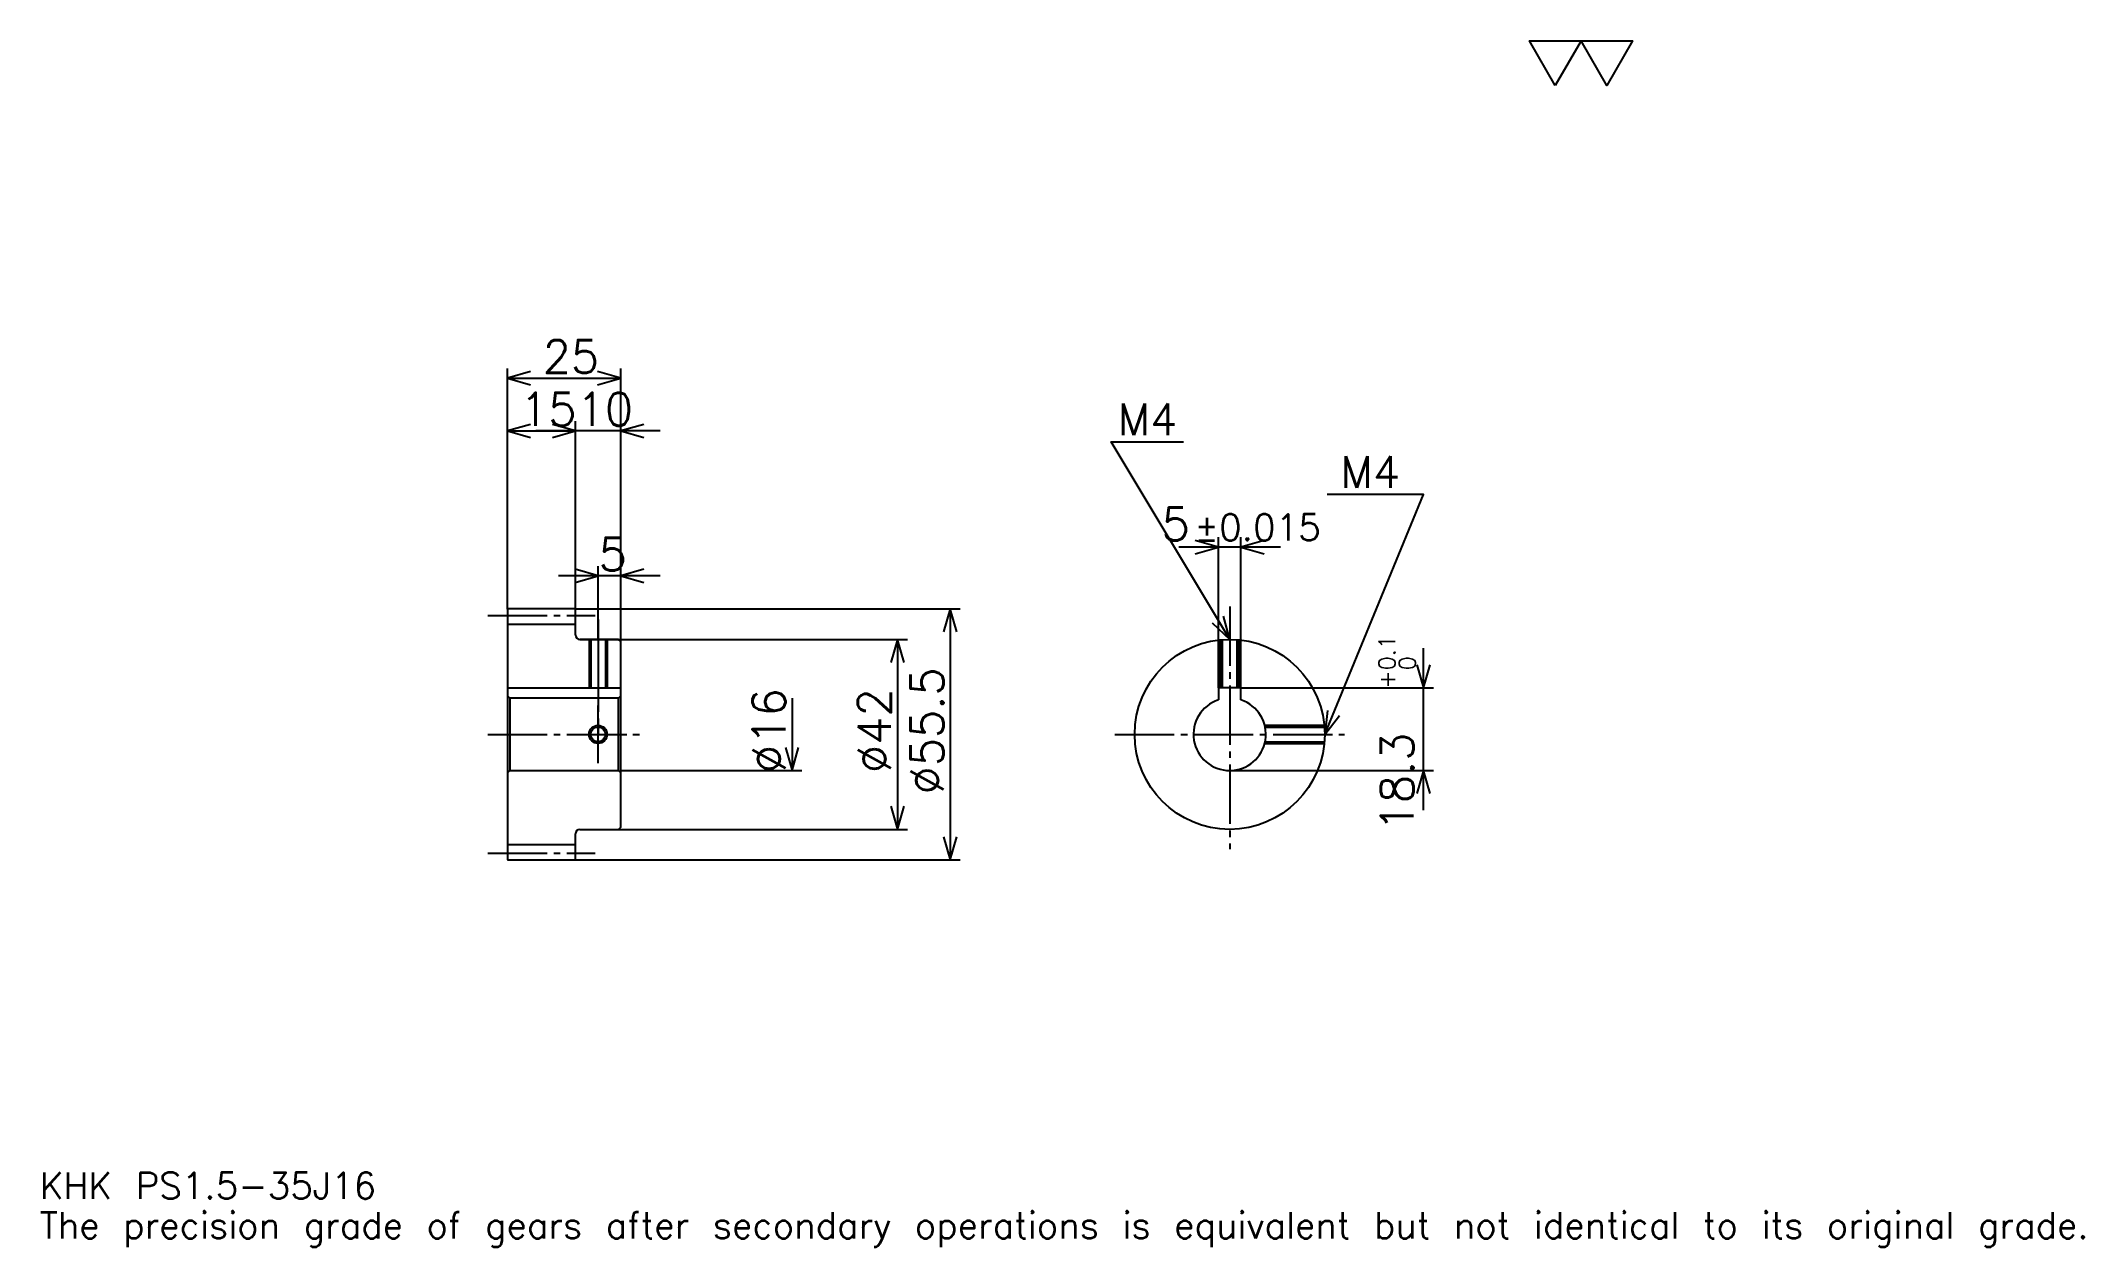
# Model space of a CAD drawing. Extents: x 15 to 466, y 5 to 272.
import ezdxf

# ---------------------------------------------------------------- set-up
doc = ezdxf.new("R2010")
doc.units = 0
doc.linetypes.add('DASHDOT', pattern=[17.478262, 13.108696, -1.456522, 1.456522, -1.456522])
doc.layers.get('0').update_dxf_attribs({"linetype": 'CONTINUOUS'})
doc.layers.add('DASHDOT', color=6, linetype='DASHDOT')
doc.styles.add('KANJI', font='TXT', dxfattribs={"bigfont": 'BIGFONT'})

msp = doc.modelspace()

# ---------------------------------------------------------------- linework, layer by layer
at = {"color": 5}
for p, q in [((117.978264, 146.456512), (117.978264, 199.619568)), ((142.978271, 146.456512), (142.978271, 199.619568)), ((117.978264, 197.434784), (142.978271, 197.434784)), ((117.978264, 185.782608), (132.978271, 185.782608)), ((151.717392, 185.782608), (124.239136, 185.782608)), ((132.978271, 146.456512), (132.978271, 187.967392)), ((288.82608, 160.097824), (266.347809, 160.097824)), ((275.086945, 129.006516), (275.086945, 162.282608)), ((280.086945, 129.006516), (280.086945, 162.282608)), ((151.717392, 153.739136), (129.239136, 153.739136)), ((137.978271, 146.456512), (137.978271, 155.92392)), ((117.978264, 146.356522), (117.978264, 146.456512)), ((132.878265, 146.456512), (142.978271, 146.456512)), ((132.978271, 146.356522), (132.978271, 146.456512)), ((137.978271, 139.706512), (137.978271, 146.456512)), ((137.978271, 139.706512), (137.978271, 146.456512)), ((142.978271, 146.456512), (217.989136, 146.456512)), ((142.978271, 139.206512), (142.978271, 146.456512)), ((215.804352, 146.456512), (215.804352, 90.95652)), ((133.978271, 139.706512), (142.978271, 139.706512)), ((142.978271, 139.706512), (206.33696, 139.706512)), ((204.152176, 139.706512), (204.152176, 97.70652)), ((320.434784, 101.967392), (320.434784, 137.745651)), ((180.847824, 126.70652), (180.847824, 110.70652)), ((280.086945, 129.006516), (322.619568, 129.006516)), ((142.978271, 110.70652), (183.032608, 110.70652)), ((277.586945, 110.70652), (322.619568, 110.70652)), ((133.978271, 97.70652), (142.978271, 97.70652)), ((142.978271, 97.70652), (206.33696, 97.70652)), ((132.878265, 90.95652), (142.978271, 90.95652)), ((142.978271, 90.95652), (217.989136, 90.95652))]:
    msp.add_line(p, q, dxfattribs=at)
at = {"color": 4}
for p, q in [((117.978264, 143.081512), (132.978271, 143.081512)), ((117.978264, 129.006516), (142.978271, 129.006516)), ((118.478264, 126.70652), (118.478264, 110.70652)), ((142.478271, 126.70652), (142.978271, 127.20652)), ((142.478271, 110.70652), (142.978271, 110.20652)), ((117.978264, 94.33152), (132.978271, 94.33152))]:
    msp.add_line(p, q, dxfattribs=at)
at = {"color": 7}
msp.add_lwpolyline([(349.565216, 262.17392), (343.884796, 272.02002), (366.606506, 272.02002), (360.926086, 262.17392), (355.245636, 272.02002), (349.565216, 262.17392)], dxfattribs=at)
at = {"color": 5}
for points in [[(123.076088, 198.891296), (117.978264, 197.434784), (123.076088, 195.978256)], [(137.880432, 195.978256), (142.978271, 197.434784), (137.880432, 198.891296)], [(123.076088, 187.239136), (117.978264, 185.782608), (123.076088, 184.32608)], [(127.88044, 184.32608), (132.978271, 185.782608), (127.88044, 187.239136)], [(127.88044, 184.32608), (132.978271, 185.782608), (127.88044, 187.239136)], [(148.076096, 187.239136), (142.978271, 185.782608), (148.076096, 184.32608)], [(277.586945, 139.706512), (251.369568, 183.402176), (267.391296, 183.402176)], [(298.586945, 118.70652), (320.434784, 171.75), (299.169586, 171.75)], [(269.989136, 158.641296), (275.086945, 160.097824), (269.989136, 161.554352)], [(285.184784, 161.554352), (280.086945, 160.097824), (285.184784, 158.641296)], [(132.880432, 152.282608), (137.978271, 153.739136), (132.880432, 155.195648)], [(148.076096, 155.195648), (142.978271, 153.739136), (148.076096, 152.282608)], [(217.260864, 141.358688), (215.804352, 146.456512), (214.347839, 141.358688)], [(273.715179, 143.328491), (277.586945, 139.706512), (276.213104, 144.82724)], [(205.608704, 134.608688), (204.152176, 139.706512), (202.695648, 134.608688)], [(318.978241, 134.10434), (320.434784, 129.006516), (321.891296, 134.10434)], [(299.181671, 123.974876), (298.586945, 118.70652), (301.875183, 122.865456)], [(179.391312, 115.804344), (180.847824, 110.70652), (182.304352, 115.804344)], [(321.891296, 105.608696), (320.434784, 110.70652), (318.978241, 105.608696)], [(202.695648, 102.804344), (204.152176, 97.70652), (205.608704, 102.804344)], [(214.347839, 96.054344), (215.804352, 90.95652), (217.260864, 96.054344)]]:
    msp.add_lwpolyline(points, dxfattribs=at)
at = {"color": 4}
for points in [[(132.978271, 140.706512), (132.978271, 146.356522), (132.878265, 146.456512), (118.078262, 146.456512), (117.978264, 146.356522), (117.978264, 110.20652)], [(133.978271, 97.70652), (142.478271, 97.70652), (142.978271, 98.20652), (142.978271, 139.206512), (142.478271, 139.706512), (133.978271, 139.706512)], [(135.978271, 139.706512), (135.978271, 129.006516)], [(136.358261, 139.706512), (136.358261, 129.006516)], [(139.598267, 139.706512), (139.598267, 129.006516)], [(139.978271, 139.706512), (139.978271, 129.006516)], [(275.586945, 129.006516), (275.586945, 139.611069)], [(275.966949, 129.006516), (275.966949, 139.643936)], [(279.20694, 129.006516), (279.20694, 139.643936)], [(279.586945, 129.006516), (279.586945, 139.611069)], [(117.978264, 110.20652), (118.478264, 110.70652), (142.478271, 110.70652), (142.478271, 126.70652), (118.478264, 126.70652), (117.978264, 127.20652)], [(280.086945, 126.305862), (280.086945, 129.006516), (275.086945, 129.006516), (275.086945, 126.305862)], [(285.332916, 120.70652), (298.491486, 120.70652)], [(285.421204, 120.326523), (298.524384, 120.326523)], [(285.332916, 116.70652), (298.491486, 116.70652)], [(285.421204, 117.086517), (298.524384, 117.086517)], [(117.978264, 110.20652), (117.978264, 91.056519), (118.078262, 90.95652), (132.878265, 90.95652), (132.978271, 91.056519), (132.978271, 96.70652)]]:
    msp.add_lwpolyline(points, dxfattribs=at)
for centre, radius in [((277.586945, 118.70652), 21), ((137.978271, 118.70652), 1.62)]:
    msp.add_circle(centre, radius, dxfattribs=at)
at = {"color": 7}
msp.add_circle((137.978271, 118.70652), 2, dxfattribs=at)
at = {"color": 4}
for centre, radius, start, end in [((133.978271, 140.706512), 1, 180, 270), ((277.586945, 118.70652), 8, 108.20995733, 71.79004267), ((133.978271, 96.70652), 1, 90, 180)]:
    msp.add_arc(centre, radius, start, end, dxfattribs=at)
at = {"layer": 'DASHDOT', "color": 7}
for p, q in [((113.608696, 144.956512), (137.347824, 144.956512)), ((277.586945, 146.989136), (277.586945, 93.336952)), ((137.978271, 139.706512), (137.978271, 118.70652)), ((113.608696, 118.70652), (147.347824, 118.70652)), ((252.217407, 118.70652), (302.956512, 118.70652)), ((113.608696, 92.45652), (137.347824, 92.45652))]:
    msp.add_line(p, q, dxfattribs=at)
for points in [[(137.978271, 144.07608), (137.978271, 124.636955)], [(137.978271, 112.336952), (137.978271, 125.076088)], [(131.608704, 118.70652), (144.347824, 118.70652)]]:
    msp.add_lwpolyline(points, dxfattribs=at)

# ---------------------------------------------------------------- texts
at = {"color": 7, "style": 'KANJI'}
for s, height, p in [('25', 7.282609, (125.744568, 198.599991)), ('15', 7.282609, (120.744568, 186.947815)), ('10', 7.282609, (133.244568, 186.947815)), ('M4', 6.991305, (252.82608, 184.858704)), ('M4', 6.991305, (302.082611, 173.206512)), ('5', 7.282609, (262.554199, 161.554352)), ('%%p0.015', 5.826087, (269.763092, 161.554352)), ('5', 7.282609, (138.11142, 154.904343)), ('KHK PS1.5-35J16', 5.826087, (14.565217, 16.02174)), ('The precision grade of gears after secondary operations is equivalent but not identical to its original grade.', 5.826087, (14.565217, 7.282609))]:
    msp.add_text(s, height=height, dxfattribs=at).set_placement(p)
for s, height, p in [('0.1', 3.641304, (314.171722, 132.861465)), ('0', 3.641304, (318.686951, 132.861465)), ('%%c55.5', 7.282609, (214.347839, 105.415756)), ('+', 3.641304, (314.171722, 128.783203)), ('%%c16', 7.282609, (179.391312, 110.149452)), ('%%c42', 7.282609, (202.695648, 110.149452)), ('18.3', 7.282609, (318.25, 97.261192))]:
    msp.add_text(s, height=height, rotation=90, dxfattribs=at).set_placement(p)

doc.saveas('drawing.dxf')
